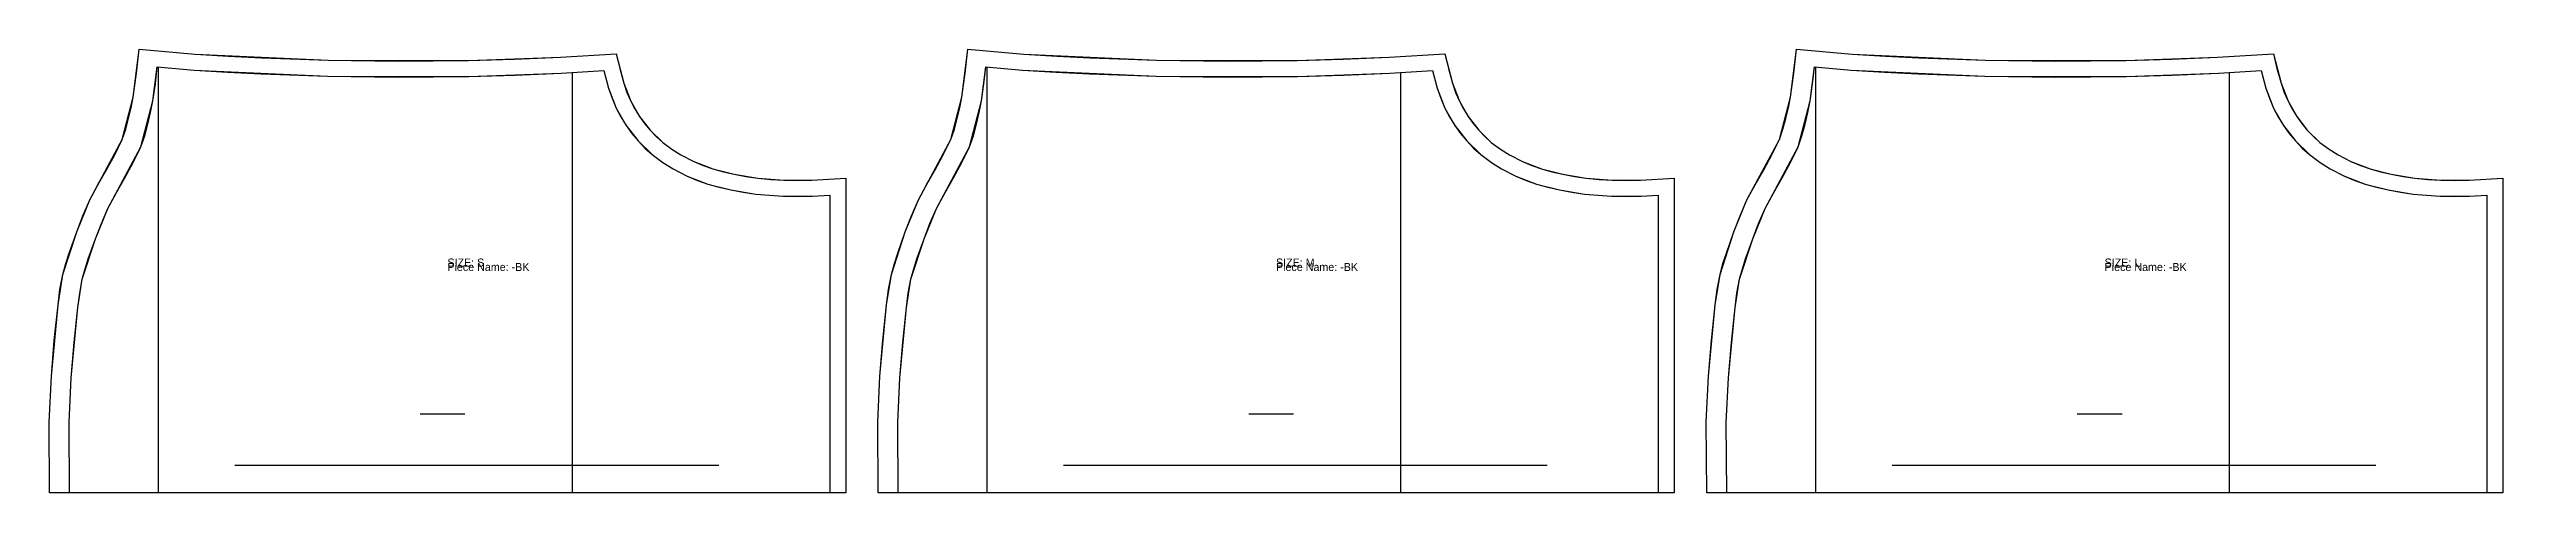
# Model space of a CAD drawing. Extents: x 0 to 1039, y 0 to 21.
# Drawn here: x 439.6 to 516.3, y 0 to 13.9 of the extents above; entities that cross this region are included whole.
import ezdxf

# ---------------------------------------------------------------- set-up
doc = ezdxf.new("R2010")
doc.units = 0

# ---------------------------------------------------------------- blocks, each defined once
blk = doc.blocks.new('MYRA-BK_S')
at = {"layer": '1'}
blk.add_lwpolyline([(0.0179, 0), (0, 2.2145), (0.0714, 3.6469), (0.2798, 5.8761), (0.4283, 6.83), (0.8637, 8.157), (1.271, 9.1593), (2.2831, 11.0454), (2.6294, 12.3729), (2.8158, 13.8741), (4.5627, 13.7178), (8.7162, 13.5259), (13.1075, 13.5174), (15.9792, 13.6184), (17.7203, 13.7259), (17.9588, 12.8031), (18.1777, 12.2469), (18.4499, 11.7642), (18.7803, 11.3366), (19.1743, 10.9578), (19.462, 10.7435), (19.462, 10.7435), (19.7459, 10.5667), (19.7459, 10.5667), (20.1455, 10.3595), (20.7402, 10.1328), (21.4056, 9.9595), (22.1441, 9.8406), (22.956, 9.7782), (23.8392, 9.7737), (24.8932, 9.8391), (24.8932, 0), (0.0179, 0)], dxfattribs=at)
at = {"layer": '100'}
blk.add_line((11.5933, 2.4674), (12.9906, 2.4674), dxfattribs=at)
at = {"layer": '14'}
for points in [[(0.6429, 0), (0.6251, 2.2015), (0.6949, 3.6022), (0.9003, 5.7989), (1.038, 6.6835), (1.4508, 7.9417), (1.8375, 8.8931), (2.8691, 10.8155), (3.2442, 12.2535), (3.3821, 13.3214)], [(3.3821, 13.3214), (4.5289, 13.2188), (8.7042, 13.0259), (13.1158, 13.0174), (16.0034, 13.1189), (17.3394, 13.2014)], [(17.3394, 13.2014), (17.4823, 12.6484), (17.7251, 12.0315), (18.0321, 11.4871), (18.4072, 11.0017), (18.8504, 10.5756), (19.18, 10.3301), (19.18, 10.3301), (19.4983, 10.1319), (19.4983, 10.1319), (19.9407, 9.9025), (20.5877, 9.6559), (21.3026, 9.4696), (22.0851, 9.3437), (22.9355, 9.2783), (23.8534, 9.2736), (24.3932, 9.3071)], [(24.3932, 9.3071), (24.3932, 0)], [(24.3932, 0)]]:
    blk.add_lwpolyline(points, dxfattribs=at)
at = {"layer": '5'}
blk.add_line((5.8033, 0.8704), (20.9244, 0.8704), dxfattribs=at)
at = {"layer": '6'}
blk.add_line((24.8932, 0), (0.0179, 0), dxfattribs=at)
at = {"layer": '7'}
blk.add_line((5.8033, 0.8704), (20.9244, 0.8704), dxfattribs=at)
at = {"layer": '8'}
for p, q in [((3.4093, 13.319), (3.4093, 0)), ((16.3413, 13.1397), (16.3413, 0))]:
    blk.add_line(p, q, dxfattribs=at)
at = {"layer": '84'}
blk.add_lwpolyline([(0.0179, 0), (0, 2.2145), (0.0714, 3.6469), (0.1613, 4.7629), (0.2798, 5.8761), (0.341, 6.3554), (0.4283, 6.83), (0.5209, 7.1665), (0.627, 7.4992), (0.8637, 8.157), (1.0566, 8.6626), (1.271, 9.1593), (1.5265, 9.6303), (1.7929, 10.0955), (2.0503, 10.5646), (2.2831, 11.0454), (2.3952, 11.3694), (2.486, 11.7005), (2.5643, 12.0353), (2.6294, 12.3729), (2.7347, 13.1216), (2.8158, 13.8741), (4.5627, 13.7178), (5.6002, 13.6519), (6.6385, 13.5996), (8.7162, 13.5259), (10.9118, 13.4998), (13.1075, 13.5174), (14.5437, 13.5567), (15.9792, 13.6184), (17.7203, 13.7259), (17.8327, 13.2625), (17.9588, 12.8031), (18.0593, 12.5215), (18.1777, 12.2469), (18.3054, 12.0008), (18.4499, 11.7642), (18.6075, 11.5445), (18.7803, 11.3366), (18.9709, 11.1407), (19.1743, 10.9578), (19.462, 10.7435), (19.462, 10.7435), (19.7459, 10.5667), (19.7459, 10.5667), (20.1455, 10.3595), (20.4398, 10.2381), (20.7402, 10.1328), (21.0707, 10.0378), (21.4056, 9.9595), (21.7735, 9.892), (22.1441, 9.8406), (22.5494, 9.8017), (22.956, 9.7782), (23.3975, 9.7684), (23.8392, 9.7737), (24.8932, 9.8391), (24.8932, 0), (0.0179, 0)], dxfattribs=at)
at = {"layer": '85'}
for points in [[(3.4093, 13.319), (3.4093, 0)], [(16.3413, 13.1397), (16.3413, 0)]]:
    blk.add_lwpolyline(points, dxfattribs=at)
at = {"layer": '87'}
for points in [[(0.6429, 0), (0.6251, 2.2015), (0.6949, 3.6022), (0.7835, 4.7019), (0.9003, 5.7989), (0.9571, 6.2434), (1.038, 6.6835), (1.1258, 7.0026), (1.2264, 7.318), (1.4508, 7.9417), (1.634, 8.4217), (1.8375, 8.8931), (2.0978, 9.3732), (2.3694, 9.8474), (2.6318, 10.3255), (2.8691, 10.8155), (2.9902, 11.1666), (3.0884, 11.5253), (3.1733, 11.8879), (3.2442, 12.2535), (3.3214, 12.7861), (3.3821, 13.3214)], [(3.3821, 13.3214), (4.5289, 13.2188), (5.5718, 13.1525), (6.6155, 13.1), (8.7042, 13.0259), (10.9099, 12.9997), (13.1158, 13.0174), (14.56, 13.0569), (16.0034, 13.1189), (17.3394, 13.2014)], [(17.3394, 13.2014), (17.4823, 12.6484), (17.5939, 12.336), (17.7251, 12.0315), (17.8692, 11.754), (18.0321, 11.4871), (18.211, 11.2377), (18.4072, 11.0017), (18.6216, 10.7813), (18.8504, 10.5756), (19.18, 10.3301), (19.18, 10.3301), (19.4983, 10.1319), (19.4983, 10.1319), (19.9407, 9.9025), (20.2608, 9.7704), (20.5877, 9.6559), (20.9428, 9.5538), (21.3026, 9.4696), (21.6924, 9.3981), (22.0851, 9.3437), (22.5097, 9.303), (22.9355, 9.2783), (23.3944, 9.2682), (23.8534, 9.2736), (24.3932, 9.3071)], [(24.3932, 9.3071), (24.3932, 0)], [(24.3932, 0)]]:
    blk.add_lwpolyline(points, dxfattribs=at)
at = {"layer": '1'}
for s, p in [('SIZE: S', (12.4466, 7.077)), ('Piece Name: -BK', (12.4466, 6.937))]:
    blk.add_text(s, height=0.25, dxfattribs=at).set_placement(p)
blk = doc.blocks.new('MYRA-BK_M')
at = {"layer": '1'}
blk.add_lwpolyline([(0.0179, 0), (0, 2.2145), (0.0714, 3.6469), (0.2798, 5.8761), (0.4283, 6.83), (0.8637, 8.157), (1.271, 9.1593), (2.2831, 11.0454), (2.6294, 12.3729), (2.8158, 13.8741), (4.5627, 13.7178), (8.7162, 13.5259), (13.1075, 13.5174), (15.9792, 13.6184), (17.7203, 13.7259), (17.9588, 12.8031), (18.1777, 12.2469), (18.4499, 11.7642), (18.7803, 11.3366), (19.1743, 10.9578), (19.462, 10.7435), (19.462, 10.7435), (19.7459, 10.5667), (19.7459, 10.5667), (20.1455, 10.3595), (20.7402, 10.1328), (21.4056, 9.9595), (22.1441, 9.8406), (22.956, 9.7782), (23.8392, 9.7737), (24.8932, 9.8391), (24.8932, 0), (0.0179, 0)], dxfattribs=at)
at = {"layer": '100'}
blk.add_line((11.5933, 2.4674), (12.9906, 2.4674), dxfattribs=at)
at = {"layer": '14'}
for points in [[(0.6429, 0), (0.6251, 2.2015), (0.6949, 3.6022), (0.9003, 5.7989), (1.038, 6.6835), (1.4508, 7.9417), (1.8375, 8.8931), (2.8691, 10.8155), (3.2442, 12.2535), (3.3821, 13.3214)], [(3.3821, 13.3214), (4.5289, 13.2188), (8.7042, 13.0259), (13.1158, 13.0174), (16.0034, 13.1189), (17.3394, 13.2014)], [(17.3394, 13.2014), (17.4823, 12.6484), (17.7251, 12.0315), (18.0321, 11.4871), (18.4072, 11.0017), (18.8504, 10.5756), (19.18, 10.3301), (19.18, 10.3301), (19.4983, 10.1319), (19.4983, 10.1319), (19.9407, 9.9025), (20.5877, 9.6559), (21.3026, 9.4696), (22.0851, 9.3437), (22.9355, 9.2783), (23.8534, 9.2736), (24.3932, 9.3071)], [(24.3932, 9.3071), (24.3932, 0)], [(24.3932, 0)]]:
    blk.add_lwpolyline(points, dxfattribs=at)
at = {"layer": '5'}
blk.add_line((5.8033, 0.8704), (20.9244, 0.8704), dxfattribs=at)
at = {"layer": '6'}
blk.add_line((24.8932, 0), (0.0179, 0), dxfattribs=at)
at = {"layer": '7'}
blk.add_line((5.8033, 0.8704), (20.9244, 0.8704), dxfattribs=at)
at = {"layer": '8'}
for p, q in [((3.4093, 13.319), (3.4093, 0)), ((16.3413, 13.1397), (16.3413, 0))]:
    blk.add_line(p, q, dxfattribs=at)
at = {"layer": '84'}
blk.add_lwpolyline([(0.0179, 0), (0, 2.2145), (0.0714, 3.6469), (0.1613, 4.7629), (0.2798, 5.8761), (0.341, 6.3554), (0.4283, 6.83), (0.5209, 7.1665), (0.627, 7.4992), (0.8637, 8.157), (1.0566, 8.6626), (1.271, 9.1593), (1.5265, 9.6303), (1.7929, 10.0955), (2.0503, 10.5646), (2.2831, 11.0454), (2.3952, 11.3694), (2.486, 11.7005), (2.5643, 12.0353), (2.6294, 12.3729), (2.7347, 13.1216), (2.8158, 13.8741), (4.5627, 13.7178), (5.6002, 13.6519), (6.6385, 13.5996), (8.7162, 13.5259), (10.9118, 13.4998), (13.1075, 13.5174), (14.5437, 13.5567), (15.9792, 13.6184), (17.7203, 13.7259), (17.8327, 13.2625), (17.9588, 12.8031), (18.0593, 12.5215), (18.1777, 12.2469), (18.3054, 12.0008), (18.4499, 11.7642), (18.6075, 11.5445), (18.7803, 11.3366), (18.9709, 11.1407), (19.1743, 10.9578), (19.462, 10.7435), (19.462, 10.7435), (19.7459, 10.5667), (19.7459, 10.5667), (20.1455, 10.3595), (20.4398, 10.2381), (20.7402, 10.1328), (21.0707, 10.0378), (21.4056, 9.9595), (21.7735, 9.892), (22.1441, 9.8406), (22.5494, 9.8017), (22.956, 9.7782), (23.3975, 9.7684), (23.8392, 9.7737), (24.8932, 9.8391), (24.8932, 0), (0.0179, 0)], dxfattribs=at)
at = {"layer": '85'}
for points in [[(3.4093, 13.319), (3.4093, 0)], [(16.3413, 13.1397), (16.3413, 0)]]:
    blk.add_lwpolyline(points, dxfattribs=at)
at = {"layer": '87'}
for points in [[(0.6429, 0), (0.6251, 2.2015), (0.6949, 3.6022), (0.7835, 4.7019), (0.9003, 5.7989), (0.9571, 6.2434), (1.038, 6.6835), (1.1258, 7.0026), (1.2264, 7.318), (1.4508, 7.9417), (1.634, 8.4217), (1.8375, 8.8931), (2.0978, 9.3732), (2.3694, 9.8474), (2.6318, 10.3255), (2.8691, 10.8155), (2.9902, 11.1666), (3.0884, 11.5253), (3.1733, 11.8879), (3.2442, 12.2535), (3.3214, 12.7861), (3.3821, 13.3214)], [(3.3821, 13.3214), (4.5289, 13.2188), (5.5718, 13.1525), (6.6155, 13.1), (8.7042, 13.0259), (10.9099, 12.9997), (13.1158, 13.0174), (14.56, 13.0569), (16.0034, 13.1189), (17.3394, 13.2014)], [(17.3394, 13.2014), (17.4823, 12.6484), (17.5939, 12.336), (17.7251, 12.0315), (17.8692, 11.754), (18.0321, 11.4871), (18.211, 11.2377), (18.4072, 11.0017), (18.6216, 10.7813), (18.8504, 10.5756), (19.18, 10.3301), (19.18, 10.3301), (19.4983, 10.1319), (19.4983, 10.1319), (19.9407, 9.9025), (20.2608, 9.7704), (20.5877, 9.6559), (20.9428, 9.5538), (21.3026, 9.4696), (21.6924, 9.3981), (22.0851, 9.3437), (22.5097, 9.303), (22.9355, 9.2783), (23.3944, 9.2682), (23.8534, 9.2736), (24.3932, 9.3071)], [(24.3932, 9.3071), (24.3932, 0)], [(24.3932, 0)]]:
    blk.add_lwpolyline(points, dxfattribs=at)
at = {"layer": '1'}
for s, p in [('SIZE: M', (12.4466, 7.077)), ('Piece Name: -BK', (12.4466, 6.937))]:
    blk.add_text(s, height=0.25, dxfattribs=at).set_placement(p)
blk = doc.blocks.new('MYRA-BK_L')
at = {"layer": '1'}
blk.add_lwpolyline([(0.0179, 0), (0, 2.2145), (0.0714, 3.6469), (0.2798, 5.8761), (0.4283, 6.83), (0.8637, 8.157), (1.271, 9.1593), (2.2831, 11.0454), (2.6294, 12.3729), (2.8158, 13.8741), (4.5627, 13.7178), (8.7162, 13.5259), (13.1075, 13.5174), (15.9792, 13.6184), (17.7203, 13.7259), (17.9588, 12.8031), (18.1777, 12.2469), (18.4499, 11.7642), (18.7803, 11.3366), (19.1743, 10.9578), (19.462, 10.7435), (19.462, 10.7435), (19.7459, 10.5667), (19.7459, 10.5667), (20.1455, 10.3595), (20.7402, 10.1328), (21.4056, 9.9595), (22.1441, 9.8406), (22.956, 9.7782), (23.8392, 9.7737), (24.8932, 9.8391), (24.8932, 0), (0.0179, 0)], dxfattribs=at)
at = {"layer": '100'}
blk.add_line((11.5933, 2.4674), (12.9906, 2.4674), dxfattribs=at)
at = {"layer": '14'}
for points in [[(0.6429, 0), (0.6251, 2.2015), (0.6949, 3.6022), (0.9003, 5.7989), (1.038, 6.6835), (1.4508, 7.9417), (1.8375, 8.8931), (2.8691, 10.8155), (3.2442, 12.2535), (3.3821, 13.3214)], [(3.3821, 13.3214), (4.5289, 13.2188), (8.7042, 13.0259), (13.1158, 13.0174), (16.0034, 13.1189), (17.3394, 13.2014)], [(17.3394, 13.2014), (17.4823, 12.6484), (17.7251, 12.0315), (18.0321, 11.4871), (18.4072, 11.0017), (18.8504, 10.5756), (19.18, 10.3301), (19.18, 10.3301), (19.4983, 10.1319), (19.4983, 10.1319), (19.9407, 9.9025), (20.5877, 9.6559), (21.3026, 9.4696), (22.0851, 9.3437), (22.9355, 9.2783), (23.8534, 9.2736), (24.3932, 9.3071)], [(24.3932, 9.3071), (24.3932, 0)], [(24.3932, 0)]]:
    blk.add_lwpolyline(points, dxfattribs=at)
at = {"layer": '5'}
blk.add_line((5.8033, 0.8704), (20.9244, 0.8704), dxfattribs=at)
at = {"layer": '6'}
blk.add_line((24.8932, 0), (0.0179, 0), dxfattribs=at)
at = {"layer": '7'}
blk.add_line((5.8033, 0.8704), (20.9244, 0.8704), dxfattribs=at)
at = {"layer": '8'}
for p, q in [((3.4093, 13.319), (3.4093, 0)), ((16.3413, 13.1397), (16.3413, 0))]:
    blk.add_line(p, q, dxfattribs=at)
at = {"layer": '84'}
blk.add_lwpolyline([(0.0179, 0), (0, 2.2145), (0.0714, 3.6469), (0.1613, 4.7629), (0.2798, 5.8761), (0.341, 6.3554), (0.4283, 6.83), (0.5209, 7.1665), (0.627, 7.4992), (0.8637, 8.157), (1.0566, 8.6626), (1.271, 9.1593), (1.5265, 9.6303), (1.7929, 10.0955), (2.0503, 10.5646), (2.2831, 11.0454), (2.3952, 11.3694), (2.486, 11.7005), (2.5643, 12.0353), (2.6294, 12.3729), (2.7347, 13.1216), (2.8158, 13.8741), (4.5627, 13.7178), (5.6002, 13.6519), (6.6385, 13.5996), (8.7162, 13.5259), (10.9118, 13.4998), (13.1075, 13.5174), (14.5437, 13.5567), (15.9792, 13.6184), (17.7203, 13.7259), (17.8327, 13.2625), (17.9588, 12.8031), (18.0593, 12.5215), (18.1777, 12.2469), (18.3054, 12.0008), (18.4499, 11.7642), (18.6075, 11.5445), (18.7803, 11.3366), (18.9709, 11.1407), (19.1743, 10.9578), (19.462, 10.7435), (19.462, 10.7435), (19.7459, 10.5667), (19.7459, 10.5667), (20.1455, 10.3595), (20.4398, 10.2381), (20.7402, 10.1328), (21.0707, 10.0378), (21.4056, 9.9595), (21.7735, 9.892), (22.1441, 9.8406), (22.5494, 9.8017), (22.956, 9.7782), (23.3975, 9.7684), (23.8392, 9.7737), (24.8932, 9.8391), (24.8932, 0), (0.0179, 0)], dxfattribs=at)
at = {"layer": '85'}
for points in [[(3.4093, 13.319), (3.4093, 0)], [(16.3413, 13.1397), (16.3413, 0)]]:
    blk.add_lwpolyline(points, dxfattribs=at)
at = {"layer": '87'}
for points in [[(0.6429, 0), (0.6251, 2.2015), (0.6949, 3.6022), (0.7835, 4.7019), (0.9003, 5.7989), (0.9571, 6.2434), (1.038, 6.6835), (1.1258, 7.0026), (1.2264, 7.318), (1.4508, 7.9417), (1.634, 8.4217), (1.8375, 8.8931), (2.0978, 9.3732), (2.3694, 9.8474), (2.6318, 10.3255), (2.8691, 10.8155), (2.9902, 11.1666), (3.0884, 11.5253), (3.1733, 11.8879), (3.2442, 12.2535), (3.3214, 12.7861), (3.3821, 13.3214)], [(3.3821, 13.3214), (4.5289, 13.2188), (5.5718, 13.1525), (6.6155, 13.1), (8.7042, 13.0259), (10.9099, 12.9997), (13.1158, 13.0174), (14.56, 13.0569), (16.0034, 13.1189), (17.3394, 13.2014)], [(17.3394, 13.2014), (17.4823, 12.6484), (17.5939, 12.336), (17.7251, 12.0315), (17.8692, 11.754), (18.0321, 11.4871), (18.211, 11.2377), (18.4072, 11.0017), (18.6216, 10.7813), (18.8504, 10.5756), (19.18, 10.3301), (19.18, 10.3301), (19.4983, 10.1319), (19.4983, 10.1319), (19.9407, 9.9025), (20.2608, 9.7704), (20.5877, 9.6559), (20.9428, 9.5538), (21.3026, 9.4696), (21.6924, 9.3981), (22.0851, 9.3437), (22.5097, 9.303), (22.9355, 9.2783), (23.3944, 9.2682), (23.8534, 9.2736), (24.3932, 9.3071)], [(24.3932, 9.3071), (24.3932, 0)], [(24.3932, 0)]]:
    blk.add_lwpolyline(points, dxfattribs=at)
at = {"layer": '1'}
for s, p in [('SIZE: L', (12.4466, 7.077)), ('Piece Name: -BK', (12.4466, 6.937))]:
    blk.add_text(s, height=0.25, dxfattribs=at).set_placement(p)

msp = doc.modelspace()

# ---------------------------------------------------------------- block references
at = {"layer": '1'}
for name, p in [('MYRA-BK_S', (439.6078, 0)), ('MYRA-BK_M', (465.501, 0)), ('MYRA-BK_L', (491.3942, 0))]:
    msp.add_blockref(name, p, dxfattribs=at)

doc.saveas('drawing.dxf')
